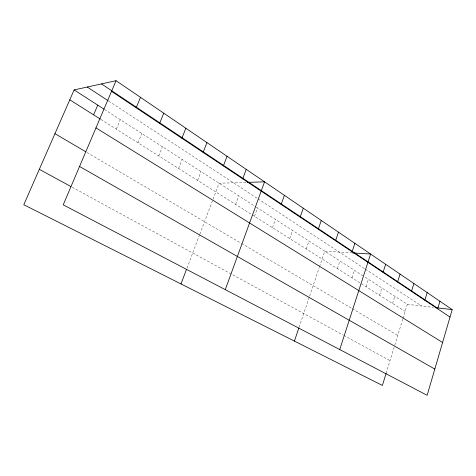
<?xml version="1.0" encoding="UTF-8"?>
<svg xmlns="http://www.w3.org/2000/svg" width="476" height="476" viewBox="0 0 476 476"><rect width="100%" height="100%" fill="white"/><g stroke="black" fill="none" stroke-linecap="round" stroke-linejoin="round"><path stroke-width="0.36" stroke-dasharray="2.38 1.78" d="M386.101 373.386L394.521 345.933M394.735 345.231L402.738 319.152M402.952 318.444L407.295 304.295L364.164 276.544M392.581 303.444L394.818 296.268M379.562 295.233L381.871 287.938M366.038 286.701L368.418 279.281M351.984 277.835L354.442 270.291M337.359 268.607L339.906 260.937M299.065 327.321L309.376 296.804M309.608 296.102L319.295 267.417M319.533 266.715L324.769 251.197L351.919 252.887M306.276 249.002L309.007 241.052M289.735 238.565L292.567 230.479M272.474 227.677L275.408 219.436M254.434 216.294L257.486 207.905M235.572 204.394L238.744 195.85M186.979 268.119L199.551 234.918M199.813 234.228L219.133 183.23L245.961 182.403M197.611 180.446L201.033 171.586M178.601 168.456L182.153 159.436M158.758 155.938L162.441 146.757M138.016 142.854L141.848 133.506M116.322 129.163L120.309 119.649M407.295 304.295L433.231 307.371M72.156 187.229L343.053 335.003M343.69 335.354L390.017 360.624M86.935 152.481L240.91 243.117M241.528 243.48L351.687 308.329M352.305 308.692L397.74 335.437M100.971 119.482L405.124 311.358M104.458 109.45L255.612 206.703M256.237 207.102L363.557 276.157M108.701 101.091L257.409 198.468M258.01 198.861L364.711 268.732M365.312 269.13L421.605 305.991"/><path stroke-width="0.71" d="M452.2 309.614L427.145 395.3L63.219 204.829L116.061 80.7L452.2 309.614L435.409 307.627M437.682 308.841L439.931 301.26M424.848 300.279L427.174 292.573M386.101 373.386L382.406 385.441L23.8 204.734L74.113 89.922L116.061 80.7M411.49 291.371L413.894 283.529M397.573 282.095L400.06 274.111M383.061 272.421L385.643 264.287M339.745 349.557L370.596 254.041L352.656 252.929M352.109 251.78L354.888 243.343M335.58 240.755L338.46 232.157M294.418 341.102L298.833 328.012M318.277 229.218L321.276 220.453M300.148 217.133L303.272 208.19M281.137 204.454L284.386 195.333M225.279 289.646L264.567 181.832L247.431 182.362M242.695 178.821L246.217 169.337M223.363 165.928L227.028 156.271M180.981 283.94L186.455 269.493M203.109 152.427L206.929 142.58M181.88 138.266L185.86 128.234M159.591 123.409L163.744 113.175M136.172 107.79L140.509 97.348M93.599 114.835L97.753 105.136M39.318 169.313L70.864 186.521M79.557 166.457L434.814 369.073M54.948 133.649L85.674 151.737M95.974 127.889L442.591 342.476M69.782 99.805L100.353 119.095M74.113 89.922L103.851 109.058M87.245 87.037L108.088 100.686M101.483 83.907L436.867 307.799M111.527 91.356L450.022 317.07"/></g></svg>
